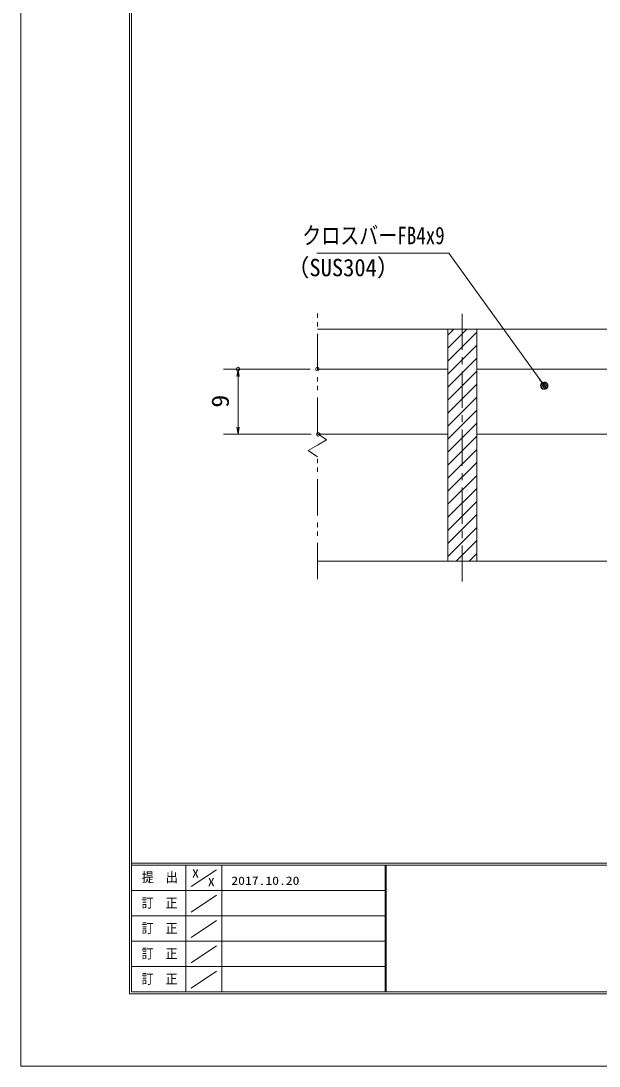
# Model space of a CAD drawing. Units: millimetres, scale not verified. Extents: x -1050 to 1050, y -742 to 742.
# Drawn here: x -1050 to -651, y -742 to -21 of the extents above; entities that cross this region are included whole.
import ezdxf
from ezdxf.enums import TextEntityAlignment as Align

# ---------------------------------------------------------------- set-up
doc = ezdxf.new("R2010")
doc.units = ezdxf.units.MM
doc.header["$LTSCALE"] = 5
doc.header["$PDMODE"] = 32
doc.header["$PDSIZE"] = 2.5
doc.linetypes.add('CHAIN1', pattern=[8, 5, -1, 1, -1])
doc.linetypes.add('DOUBLE_CHAIN1', pattern=[8.8, 5, -1, 0.6, -0.6, 0.6, -1])
for name, color, linetype, lineweight in [('0-0_7-図\u3000枠', 4, 'Continuous', 9), ('0-1_寸法注釈', 2, 'Continuous', 9), ('0-2_想像線', 134, 'DOUBLE_CHAIN1', 9), ('0-3_ハッチング', 4, 'Continuous', 9), ('0-4_0', 2, 'Continuous', 9), ('0-5_DEFPOINTS', 134, 'Continuous', 9), ('0-7_蓋', 5, 'Continuous', 9), ('0-9_中心線', 6, 'CHAIN1', 9)]:
    doc.layers.add(name, color=color, linetype=linetype, lineweight=lineweight)
doc.styles.add('ＭＳ ゴシック', font='')
doc.styles.get('ＭＳ ゴシック').set_extended_font_data('MS Gothic')

# ---------------------------------------------------------------- blocks, each defined once
blk = doc.blocks.new('_OPEN')
at = {"layer": '0-4_0'}
blk.add_line((0, 0), (-5, 0), dxfattribs=at)
blk.add_lwpolyline([(-5, 0.833), (0, 0), (-5, -0.833)], dxfattribs=at)
blk = doc.blocks.new('_Dot')
at = {"layer": '0-4_0'}
for p, q in [((-2.5, 0), (-5, 0)), ((2.445, 0.5), (-2.445, 0.5)), ((1.997, 1.5), (-1.997, 1.5)), ((2.289, -0.995), (-2.289, -0.995)), ((1.499, -1.995), (-1.499, -1.995))]:
    blk.add_line(p, q, dxfattribs=at)
for points in [[(2.5, 0), (2.48, 0.313), (2.421, 0.622), (2.324, 0.92), (2.191, 1.204), (2.023, 1.469), (1.822, 1.711), (1.594, 1.926), (1.34, 2.111), (1.064, 2.262), (0.773, 2.378), (0.468, 2.456), (0.157, 2.495), (-0.157, 2.495), (-0.468, 2.456), (-0.773, 2.378), (-1.064, 2.262), (-1.34, 2.111), (-1.594, 1.926), (-1.822, 1.711), (-2.023, 1.469), (-2.191, 1.204), (-2.324, 0.92), (-2.421, 0.622), (-2.48, 0.313), (-2.5, 0), (0, 0)], [(-2.5, 0), (-2.48, -0.313), (-2.421, -0.622), (-2.324, -0.92), (-2.191, -1.204), (-2.023, -1.469), (-1.822, -1.711), (-1.594, -1.926), (-1.34, -2.111), (-1.064, -2.262), (-0.773, -2.378), (-0.468, -2.456), (-0.157, -2.495), (0.157, -2.495), (0.468, -2.456), (0.773, -2.378), (1.064, -2.262), (1.34, -2.111), (1.594, -1.926), (1.822, -1.711), (2.023, -1.469), (2.191, -1.204), (2.324, -0.92), (2.421, -0.622), (2.48, -0.313), (2.5, 0), (0, 0)]]:
    blk.add_lwpolyline(points, close=True, dxfattribs=at)

msp = doc.modelspace()

# ---------------------------------------------------------------- linework, layer by layer
at = {"layer": '0-0_7-図\u3000枠'}
for p, q in [((-975, -692.5), (-975, 692.5)), ((-973.75, -691.25), (-973.75, 691.25)), ((998.75, -602.5), (-973.75, -602.5)), ((998.75, -603.75), (-973.75, -603.75)), ((-936.25, -691.192), (-936.25, -603.75)), ((-911.25, -603.75), (-911.25, -691.192)), ((-798.75, -603.75), (-798.75, -691.192)), ((-798, -603.75), (-798, -691.192)), ((-932.5, -618.606), (-915, -606.924)), ((-798.75, -621.25), (-973.75, -621.25)), ((-932.5, -636.247), (-915, -624.565)), ((-798.75, -638.75), (-973.75, -638.75)), ((-932.5, -653.747), (-915, -642.065)), ((-798.75, -656.25), (-973.75, -656.25)), ((-932.5, -671.247), (-915, -659.565)), ((-798.75, -673.75), (-973.75, -673.75)), ((-932.5, -688.747), (-915, -677.065)), ((1000, -692.5), (-975, -692.5)), ((998.75, -691.25), (-973.75, -691.25))]:
    msp.add_line(p, q, dxfattribs=at)
at = {"layer": '0-1_寸法注釈'}
for p, q in [((-850.45, -261.308), (-910.2, -261.308)), ((-900.2, -301.308), (-900.2, -266.308)), ((-849.779, -306.308), (-910.2, -306.308))]:
    msp.add_line(p, q, dxfattribs=at)
msp.add_lwpolyline([(-845.854, -181.345), (-754.681, -181.345), (-689.457, -271.954)], dxfattribs=at)
at = {"layer": '0-2_想像線'}
for p, q in [((-845.45, -305.859), (-845.45, -221.308)), ((-845.45, -305.859), (-839.157, -310.072)), ((-839.157, -310.072), (-845.45, -313.808)), ((-851.743, -317.545), (-845.45, -313.808)), ((-845.45, -321.757), (-851.743, -317.545)), ((-845.45, -406.308), (-845.45, -321.757))]:
    msp.add_line(p, q, dxfattribs=at)
at = {"layer": '0-3_ハッチング'}
for p, q in [((-755.45, -237.907), (-751.352, -233.808)), ((-755.45, -246.887), (-742.372, -233.808)), ((-755.45, -255.867), (-735.45, -235.867)), ((-755.45, -264.847), (-735.45, -244.847)), ((-755.45, -273.828), (-735.45, -253.828)), ((-755.45, -282.808), (-735.45, -262.808)), ((-755.45, -291.788), (-735.45, -271.788)), ((-755.45, -300.768), (-735.45, -280.768)), ((-755.45, -309.749), (-735.45, -289.749)), ((-755.45, -318.729), (-735.45, -298.729)), ((-755.45, -327.709), (-735.45, -307.709)), ((-755.45, -336.689), (-735.45, -316.689)), ((-755.45, -345.67), (-735.45, -325.67)), ((-755.45, -354.65), (-735.45, -334.65)), ((-755.45, -363.63), (-735.45, -343.63)), ((-755.45, -372.61), (-735.45, -352.61)), ((-755.45, -381.591), (-735.45, -361.591)), ((-755.45, -390.571), (-735.45, -370.571)), ((-749.707, -393.808), (-735.45, -379.551)), ((-740.727, -393.808), (-735.45, -388.531))]:
    msp.add_line(p, q, dxfattribs=at)
msp.add_lwpolyline([(-735.45, -233.808), (-755.45, -233.808), (-755.45, -393.808), (-735.45, -393.808)], close=True, dxfattribs=at)
at = {"layer": '0-5_DEFPOINTS'}
msp.add_lwpolyline([(-1050, -742.5), (-1050, 742.5), (1050, 742.5), (1050, -742.5)], close=True, dxfattribs=at)
for p in [(-900.2, -261.308), (-845.45, -261.308), (-844.779, -306.308)]:
    msp.add_point(p, dxfattribs=at)
at = {"layer": '0-7_蓋'}
for p, q in [((-845.45, -233.808), (-145.45, -233.808)), ((-755.45, -233.808), (-735.45, -233.808)), ((-755.45, -233.808), (-755.45, -393.808)), ((-735.45, -393.808), (-735.45, -233.808)), ((-845.45, -261.308), (-755.45, -261.308)), ((-735.45, -261.308), (-630.45, -261.308)), ((-844.779, -306.308), (-755.45, -306.308)), ((-735.45, -306.308), (-630.45, -306.308)), ((-845.45, -393.808), (-145.45, -393.808)), ((-755.45, -393.808), (-735.45, -393.808))]:
    msp.add_line(p, q, dxfattribs=at)
at = {"layer": '0-9_中心線'}
msp.add_line((-745.45, -408.035), (-745.45, -221.106), dxfattribs=at)

# ---------------------------------------------------------------- block references
at = {"layer": '0-1_寸法注釈'}
for name, p, rotation in [('_OPEN', (-900.2, -261.308), 90), ('_Dot', (-688.867, -272.761), 306.16213), ('_OPEN', (-900.2, -306.308), 270)]:
    msp.add_blockref(name, p, dxfattribs=dict(at, rotation=rotation))

# ---------------------------------------------------------------- texts
at = {"layer": '0-0_7-図\u3000枠', "color": 5, "style": 'ＭＳ ゴシック'}
for s, height, width, p in [('提\u3000出', 6.745, 0.9, (-966.593, -617.56)), ('X', 5.755, 1.2, (-931.902, -614.076)), ('X', 5.755, 1.2, (-920.995, -620.022)), ('2017.10.20', 5.755, 1.2, (-904.801, -619.113)), ('訂\u3000正', 6.745, 0.9, (-966.76, -635.201)), ('訂\u3000正', 6.745, 0.9, (-966.76, -652.701)), ('訂\u3000正', 6.745, 0.9, (-966.76, -670.201)), ('訂\u3000正', 6.745, 0.9, (-966.76, -687.701))]:
    msp.add_text(s, height=height, dxfattribs=dict(at, width=width)).set_placement(p, align=Align.BOTTOM_LEFT)
at = {"layer": '0-1_寸法注釈', "color": 7, "style": 'ＭＳ ゴシック'}
for s, width, p in [('クロスバーFB4x9', 0.8, (-855.875, -178.658)), ('（SUS304）', 0.95, (-866.542, -200.801))]:
    msp.add_text(s, height=12.02, dxfattribs=dict(at, width=width)).set_placement(p, align=Align.BOTTOM_LEFT)
at = {"layer": '0-1_寸法注釈', "color": 7, "style": 'ＭＳ ゴシック', "width": 1.1}
msp.add_text('9', height=12.02, rotation=90, dxfattribs=at).set_placement((-902.887, -287.957), align=Align.BOTTOM_LEFT)

doc.saveas('drawing.dxf')
